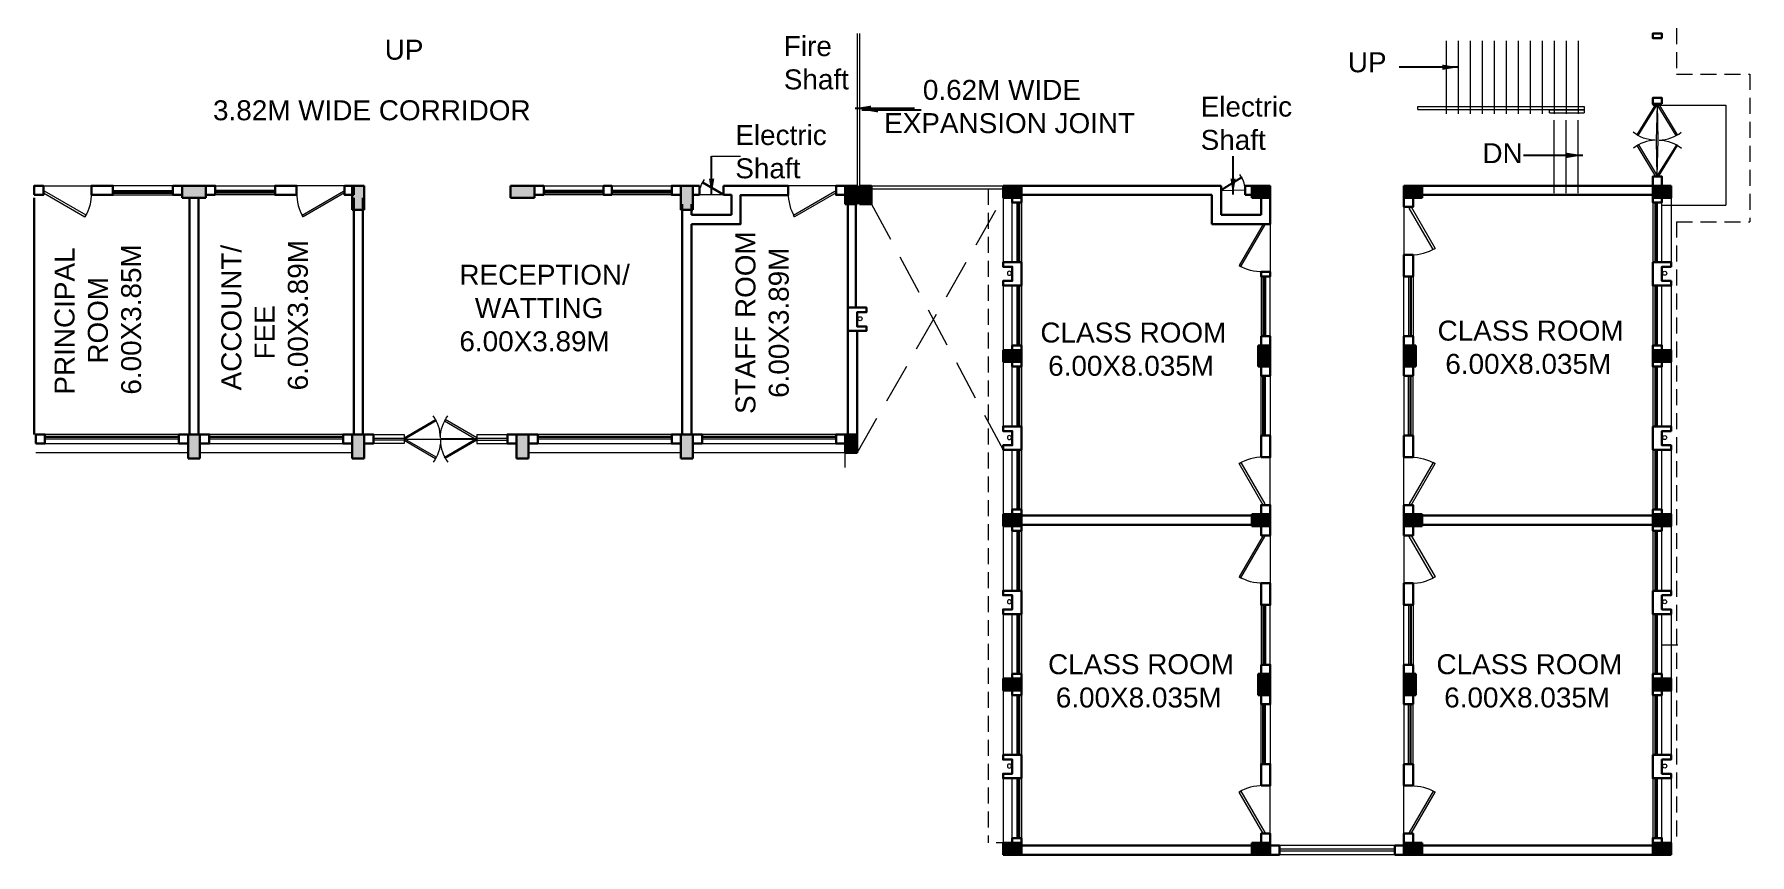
# Model space of a CAD drawing. Header units: millimetres. Extents: x 3614 to 12428, y -844 to 6844.
# Drawn here: x 5632.43 to 5675.4, y -566.13 to -545.58 of the extents above; entities that cross this region are included whole.
import ezdxf

# ---------------------------------------------------------------- set-up
doc = ezdxf.new("R2010")
doc.units = ezdxf.units.MM
doc.header["$LTSCALE"] = 40
doc.header["$MEASUREMENT"] = 0
doc.linetypes.add('DASHED', pattern=[0.75, 0.5, -0.25])
doc.layers.get('0').update_dxf_attribs({"linetype": 'CONTINUOUS', "lineweight": 20})
for name, color, linetype, lineweight in [('CLL LEV.', 15, 'CONTINUOUS', 18), ('Column', 252, 'CONTINUOUS', 30), ('Column Hatch', 253, 'CONTINUOUS', 13), ('Dim', 220, 'CONTINUOUS', 15), ('Door', 54, 'CONTINUOUS', 18), ('EXPANSION JOINT', 248, 'CONTINUOUS', 20), ('Fixture', 44, 'CONTINUOUS', 15), ('Hidden', 30, 'DASHED', 18), ('Railing', 23, 'CONTINUOUS', 18), ('Stair', 1, 'CONTINUOUS', 15), ('TEXT', 7, 'CONTINUOUS', 20), ('Ventilator', 6, 'DASHED', 18), ('Wall', 7, 'CONTINUOUS', 30), ('Window', 150, 'CONTINUOUS', 15), ('Window-Wall', 7, 'CONTINUOUS', 18)]:
    doc.layers.add(name, color=color, linetype=linetype, lineweight=lineweight)
doc.styles.add('DIM', font='arial.ttf')
doc.styles.add('L120', font='simplex.shx', dxfattribs={"height": 1})
doc.styles.get("Standard").update_dxf_attribs({"font": 'txt.shx', "height": 0.03937})
doc.dimstyles.get("Standard").update_dxf_attribs({"dimtxt": 0.18, "dimasz": 0.18, "dimexe": 0.18, "dimexo": 0.0625, "dimgap": 0.09, "dimtad": 0, "dimtih": 1, "dimtoh": 1, "dimdec": 4, "dimzin": 0, "dimdsep": 46, "dimtxsty": 'Standard', "dimcen": 0.09, "dimadec": 0, "dimazin": 0, "dimtfac": 1, "dimtdec": 4, "dimtofl": 0, "dimtmove": 0, "dimatfit": 3, "dimfxl": 0, "dimtolj": 1, "dimtzin": 0, "dimarcsym": 0})

# ---------------------------------------------------------------- blocks, each defined once
blk = doc.blocks.new('VENT 2')
at = {"layer": 'Ventilator', "linetype": 'Continuous', "ltscale": 0.02}
for p, q in [((0, 0.182), (1.5, 0.182)), ((0, 0.152), (1.5, 0.152))]:
    blk.add_line(p, q, dxfattribs=at)
at = {"layer": 'Window-Wall'}
for p, q in [((0, 0.23), (1.5, 0.23)), ((0, 0), (0, 0.23)), ((0, 0.115), (1.5, 0.115)), ((1.5, 0), (0, 0)), ((1.5, 0.23), (1.5, 0))]:
    blk.add_line(p, q, dxfattribs=at)
blk = doc.blocks.new('*U18')
for p, q in [((0, 0), (0, -6)), ((40, 0), (40, -6))]:
    blk.add_line(p, q)
blk.add_lwpolyline([(0, 0), (34.6, 20), (35.5, 18.5), (0.9, -1.5)], close=True)
blk.add_arc((0, 0), 40, 0, 30)
blk = doc.blocks.new('DOOR1')
at = {"layer": 'Door'}
blk.add_line((0, 0), (1.2, 0), dxfattribs=at)
at = {"layer": 'Door', "xscale": 0.0300000000000013, "yscale": 0.0300000000000013, "zscale": 0.0300000000000013}
blk.add_blockref('*U18', (0, 0.18), dxfattribs=at)
blk = doc.blocks.new('class 1')
at = {"layer": 'Wall'}
for points in [[(0.23, -0.035), (0, -0.035), (0, -0.265), (0.23, -0.265), (0.23, -0.035)], [(0.23, -1.465), (0, -1.465), (0, -2.005), (0.23, -2.005), (0.23, -1.465)], [(0.23, -3.505), (0, -3.505), (0, -3.735), (0.23, -3.735), (0.23, -3.505)]]:
    blk.add_lwpolyline(points, dxfattribs=at)
at = {"layer": 'Wall', "rotation": 270}
for name, p in [('DOOR1', (0, -0.265)), ('VENT 2', (0, -2.005))]:
    blk.add_blockref(name, p, dxfattribs=at)
blk = doc.blocks.new('windoe 3')
at = {"layer": 'CLL LEV.'}
blk.add_line((3.585, -0.23), (-0.23, -0.23), dxfattribs=at)
at = {"layer": 'Window'}
for p, q in [((3.355, 0.179), (0, 0.179)), ((3.355, 0.149), (0, 0.149))]:
    blk.add_line(p, q, dxfattribs=at)
at = {"layer": 'Window-Wall'}
blk.add_line((3.355, 0.115), (0, 0.115), dxfattribs=at)
at = {"layer": 'Window-Wall', "ltscale": 0.05}
blk.add_lwpolyline([(0, 0), (3.355, 0), (3.355, 0.23), (0, 0.23)], close=True, dxfattribs=at)
blk = doc.blocks.new('Door - Left Hung 36 in.')
at = {"layer": 'Door'}
blk.add_line((0.8, -1.3), (35.9, -1.3), dxfattribs=at)
blk.add_lwpolyline([(0.8, -1.3), (0, 0), (31.2, 18), (31.9, 16.7)], close=True, dxfattribs=at)
blk.add_arc((0, 0), 36, 0, 37.3101, dxfattribs=at)
blk = doc.blocks.new('SHAFT2')
at = {"layer": 'Fixture'}
blk.add_circle((0.302, 0.307), 0.05, dxfattribs=at)
at = {"layer": 'Wall'}
blk.add_lwpolyline([(0, 0.585), (0.46, 0.585), (0.46, 0.47), (0.23, 0.47), (0.23, 0.115), (0.46, 0.115), (0.46, 0), (0, 0), (0, 0.585)], dxfattribs=at)
blk = doc.blocks.new('COLM 530')
at = {"layer": 'Column Hatch'}
h = blk.add_hatch(color=0, dxfattribs=at)
h.dxf.hatch_style = 1
h.paths.add_polyline_path([(5443.518, -633.795), (5443.218, -633.795), (5443.218, -634.325), (5443.518, -634.325)])
at = {"layer": 'Column'}
for p, q in [((5443.518, -633.795), (5443.218, -633.795)), ((5443.218, -633.795), (5443.218, -634.325)), ((5443.518, -634.325), (5443.518, -633.795)), ((5443.218, -634.325), (5443.518, -634.325))]:
    blk.add_line(p, q, dxfattribs=at)
blk = doc.blocks.new('COLUMN 546')
at = {"layer": 'Column Hatch'}
h = blk.add_hatch(color=0, dxfattribs=at)
h.dxf.hatch_style = 1
h.paths.add_polyline_path([(0, 0), (0.3, 0), (0.3, 0.46), (0, 0.46)])
at = {"layer": 'Column'}
for p, q in [((0.3, 0.46), (0, 0.46)), ((0, 0.46), (0, 0)), ((0.3, 0), (0.3, 0.46)), ((0, 0), (0.3, 0))]:
    blk.add_line(p, q, dxfattribs=at)
blk = doc.blocks.new('WINDOW 1')
at = {"layer": 'CLL LEV.'}
for p, q in [((-0.115, -0.23), (-0.115, -0.46)), ((1.615, -0.23), (1.615, -0.46)), ((-0.115, -0.46), (1.615, -0.46))]:
    blk.add_line(p, q, dxfattribs=at)
at = {"layer": 'Window'}
for p, q in [((0, -0.051), (1.5, -0.051)), ((0, -0.081), (1.5, -0.081))]:
    blk.add_line(p, q, dxfattribs=at)
at = {"layer": 'Window-Wall'}
for p, q in [((0, 0), (1.5, 0)), ((0, -0.23), (0, 0)), ((1.5, 0), (1.5, -0.23)), ((0, -0.115), (1.5, -0.115)), ((1.5, -0.23), (0, -0.23))]:
    blk.add_line(p, q, dxfattribs=at)
blk = doc.blocks.new('colm 600')
at = {"layer": 'Column Hatch'}
h = blk.add_hatch(color=0, dxfattribs=at)
h.dxf.hatch_style = 1
h.paths.add_polyline_path([(5460.775, -628.796), (5460.475, -628.796), (5460.475, -629.396), (5460.775, -629.396)])
at = {"layer": 'Column'}
for p, q in [((5460.775, -628.796), (5460.475, -628.796)), ((5460.475, -628.796), (5460.475, -629.396)), ((5460.775, -629.396), (5460.775, -628.796)), ((5460.475, -629.396), (5460.775, -629.396))]:
    blk.add_line(p, q, dxfattribs=at)

msp = doc.modelspace()

# ---------------------------------------------------------------- linework, layer by layer
at = {"layer": 'Dim'}
msp.add_line((5649.397, -548.631), (5650.1191, -548.631), dxfattribs=at)
at = {"layer": 'Door'}
msp.add_line((5641.6945, -555.7181), (5643.514, -555.7179), dxfattribs=at)
at = {"layer": 'EXPANSION JOINT', "linetype": 'ByBlock', "ltscale": 0.05}
for p, q in [((5653.0417, -545.558), (5653.0417, -549.373)), ((5653.1037, -545.558), (5653.1037, -549.373))]:
    msp.add_line(p, q, dxfattribs=at)
at = {"layer": 'Hidden', "ltscale": 0.02}
for p, q in [((5673.5667, -537.028), (5673.5667, -546.573)), ((5673.5667, -546.573), (5675.3967, -546.573)), ((5675.3967, -546.573), (5675.3967, -550.273)), ((5656.3267, -549.453), (5656.3267, -565.833)), ((5673.5667, -550.273), (5675.3967, -550.273)), ((5673.5667, -550.273), (5673.5667, -565.833)), ((5652.7417, -556.433), (5652.7417, -555.833)), ((5673.1967, -560.8777), (5673.7967, -560.8777)), ((5656.9267, -565.833), (5656.3267, -565.833))]:
    msp.add_line(p, q, dxfattribs=at)
at = {"layer": 'Hidden', "ltscale": 0.05}
msp.add_line((5656.0967, -549.453), (5656.5882, -549.453), dxfattribs=at)
at = {"layer": 'Railing', "linetype": 'ByBlock', "ltscale": 0.05}
for p, q in [((5667.0817, -547.388), (5671.2467, -547.388)), ((5667.0817, -547.463), (5667.0817, -547.388)), ((5667.0817, -547.463), (5671.2467, -547.463)), ((5670.3817, -547.543), (5670.3817, -547.468)), ((5670.3817, -547.468), (5671.2467, -547.468)), ((5670.3817, -547.543), (5671.2467, -547.543)), ((5671.2467, -547.388), (5671.2467, -547.463)), ((5671.2467, -547.468), (5671.2467, -547.543)), ((5653.4037, -549.373), (5656.6967, -549.373)), ((5653.4037, -549.453), (5656.6967, -549.453))]:
    msp.add_line(p, q, dxfattribs=at)
at = {"layer": 'Stair', "ltscale": 0.05}
for p, q in [((5667.7967, -545.742), (5667.7967, -547.572)), ((5668.0967, -545.742), (5668.0967, -547.572)), ((5668.3967, -545.742), (5668.3967, -547.572)), ((5668.6967, -545.742), (5668.6967, -547.572)), ((5668.9967, -545.742), (5668.9967, -547.572)), ((5669.2967, -545.742), (5669.2967, -547.572)), ((5669.5967, -545.742), (5669.5967, -547.572)), ((5669.8967, -545.742), (5669.8967, -547.572)), ((5670.1967, -545.742), (5670.1967, -547.572)), ((5670.4967, -545.742), (5670.4967, -547.572)), ((5670.7967, -545.742), (5670.7967, -547.572)), ((5671.0967, -545.742), (5671.0967, -547.572)), ((5672.9667, -547.357), (5674.7967, -547.357)), ((5674.7967, -547.357), (5674.7967, -549.857)), ((5670.4967, -549.557), (5670.4967, -547.727)), ((5670.7967, -549.557), (5670.7967, -547.727)), ((5671.0967, -549.557), (5671.0967, -547.727)), ((5673.1967, -549.857), (5674.7967, -549.857))]:
    msp.add_line(p, q, dxfattribs=at)
at = {"layer": 'Wall'}
for p, q in [((5649.0967, -549.373), (5648.9267, -549.373)), ((5649.0967, -549.6029), (5649.0967, -549.373)), ((5649.6967, -549.603), (5649.6967, -549.373)), ((5650.0417, -549.373), (5649.6967, -549.373)), ((5661.8806, -549.373), (5657.1567, -549.373)), ((5661.8117, -549.373), (5662.1567, -549.373)), ((5662.1567, -550.103), (5662.1567, -549.373)), ((5662.7567, -549.373), (5662.9267, -549.373)), ((5662.7567, -549.373), (5662.7567, -549.6029)), ((5667.1967, -549.373), (5672.9667, -549.373)), ((5632.4317, -549.673), (5632.4317, -555.603)), ((5636.3167, -549.673), (5636.3167, -555.603)), ((5636.5467, -549.673), (5636.5467, -555.603)), ((5640.4317, -549.673), (5640.4317, -555.603)), ((5640.6617, -549.673), (5640.6617, -555.603)), ((5648.6617, -549.833), (5648.6617, -555.603)), ((5648.8917, -549.833), (5648.8917, -550.103)), ((5649.0967, -549.6029), (5648.9268, -549.603)), ((5649.8917, -549.603), (5649.6967, -549.603)), ((5649.8917, -550.103), (5649.8917, -549.603)), ((5652.8117, -549.833), (5652.8117, -555.603)), ((5653.0067, -549.833), (5653.0067, -552.4255)), ((5661.9267, -549.603), (5657.1567, -549.603)), ((5661.9267, -550.333), (5661.9267, -549.603)), ((5662.7567, -549.6029), (5662.9267, -549.603)), ((5663.1567, -549.673), (5663.1567, -550.103)), ((5663.3867, -550.333), (5663.3867, -549.673)), ((5667.1967, -549.603), (5672.9667, -549.603)), ((5648.8917, -550.103), (5649.8917, -550.103)), ((5648.8917, -550.333), (5648.8917, -555.603)), ((5661.9267, -550.333), (5663.1567, -550.333)), ((5662.1567, -550.103), (5663.1567, -550.103)), ((5663.1567, -550.333), (5663.3867, -550.333)), ((5653.0417, -553.0105), (5653.0417, -555.603)), ((5662.9267, -557.638), (5657.1567, -557.638)), ((5667.1967, -557.638), (5672.9667, -557.638)), ((5662.9267, -557.868), (5657.1567, -557.868)), ((5667.1967, -557.868), (5672.9667, -557.868)), ((5662.9267, -565.903), (5657.1567, -565.903)), ((5662.9267, -566.133), (5657.1567, -566.133)), ((5667.1967, -565.903), (5672.9667, -565.903)), ((5667.1967, -566.133), (5672.9667, -566.133))]:
    msp.add_line(p, q, dxfattribs=at)
for points in [[(5673.1967, -545.673), (5673.1967, -545.558), (5672.9667, -545.558), (5672.9667, -545.673), (5673.1967, -545.673)], [(5673.1967, -547.3229), (5673.1967, -547.173), (5672.9667, -547.173), (5672.9667, -547.3229), (5673.1967, -547.3229)], [(5645.1917, -549.603), (5645.1917, -549.373), (5644.9617, -549.373), (5644.9617, -549.603), (5645.1917, -549.603)], [(5646.8967, -549.603), (5646.8967, -549.373), (5646.6917, -549.373), (5646.6917, -549.603), (5646.8967, -549.603)], [(5648.6267, -549.603), (5648.6267, -549.373), (5648.3967, -549.373), (5648.3967, -549.603), (5648.6267, -549.603)], [(5648.8917, -550.333), (5650.1217, -550.333), (5650.1217, -549.6055), (5651.3117, -549.6055), (5651.3117, -549.373), (5650.0417, -549.373)], [(5652.7417, -549.603), (5652.7417, -549.373), (5652.5117, -549.373), (5652.5117, -549.603), (5652.7417, -549.603)], [(5673.1967, -549.373), (5673.1967, -549.143), (5672.9667, -549.143), (5672.9667, -549.373), (5673.1967, -549.373)], [(5656.9267, -549.673), (5656.9267, -549.788), (5657.1567, -549.788), (5657.1567, -549.673), (5656.9267, -549.673)], [(5656.9267, -549.788), (5656.9267, -549.673), (5657.1567, -549.673), (5657.1567, -549.788), (5656.9267, -549.788)], [(5673.1967, -549.673), (5673.1967, -549.788), (5672.9667, -549.788), (5672.9667, -549.673), (5673.1967, -549.673)], [(5673.1967, -549.788), (5673.1967, -549.673), (5672.9667, -549.673), (5672.9667, -549.788), (5673.1967, -549.788)], [(5663.1567, -551.533), (5663.3867, -551.533), (5663.3867, -551.6438), (5663.1567, -551.6438), (5663.1567, -551.533)], [(5656.9267, -553.488), (5656.9267, -553.373), (5657.1567, -553.373), (5657.1567, -553.488), (5656.9267, -553.488)], [(5663.1567, -553.1438), (5663.3867, -553.1438), (5663.3867, -553.3738), (5663.1567, -553.3738), (5663.1567, -553.1438)], [(5673.1967, -553.488), (5673.1967, -553.373), (5672.9667, -553.373), (5672.9667, -553.488), (5673.1967, -553.488)], [(5656.9267, -553.788), (5656.9267, -553.903), (5657.1567, -553.903), (5657.1567, -553.788), (5656.9267, -553.788)], [(5656.9267, -553.903), (5656.9267, -553.788), (5657.1567, -553.788), (5657.1567, -553.903), (5656.9267, -553.903)], [(5673.1967, -553.788), (5673.1967, -553.903), (5672.9667, -553.903), (5672.9667, -553.788), (5673.1967, -553.788)], [(5673.1967, -553.903), (5673.1967, -553.788), (5672.9667, -553.788), (5672.9667, -553.903), (5673.1967, -553.903)], [(5632.4667, -555.833), (5632.4667, -555.603), (5632.6967, -555.603), (5632.6967, -555.833), (5632.4667, -555.833)], [(5636.2817, -555.833), (5636.2817, -555.603), (5636.0517, -555.603), (5636.0517, -555.833), (5636.2817, -555.833)], [(5636.5817, -555.833), (5636.5817, -555.603), (5636.8117, -555.603), (5636.8117, -555.833), (5636.5817, -555.833)], [(5640.3967, -555.833), (5640.3967, -555.603), (5640.1667, -555.603), (5640.1667, -555.833), (5640.3967, -555.833)], [(5640.6967, -555.833), (5640.6967, -555.603), (5640.9267, -555.603), (5640.9267, -555.833), (5640.6967, -555.833)], [(5644.5117, -555.833), (5644.5117, -555.603), (5644.2817, -555.603), (5644.2817, -555.833), (5644.5117, -555.833)], [(5644.8117, -555.833), (5644.8117, -555.603), (5645.0417, -555.603), (5645.0417, -555.833), (5644.8117, -555.833)], [(5648.6267, -555.833), (5648.6267, -555.603), (5648.3967, -555.603), (5648.3967, -555.833), (5648.6267, -555.833)], [(5648.9267, -555.833), (5648.9267, -555.603), (5649.1567, -555.603), (5649.1567, -555.833), (5648.9267, -555.833)], [(5652.7417, -555.833), (5652.7417, -555.603), (5652.5117, -555.603), (5652.5117, -555.833), (5652.7417, -555.833)], [(5656.9267, -557.603), (5656.9267, -557.488), (5657.1567, -557.488), (5657.1567, -557.603), (5656.9267, -557.603)], [(5673.1967, -557.603), (5673.1967, -557.488), (5672.9667, -557.488), (5672.9667, -557.603), (5673.1967, -557.603)], [(5656.9267, -557.903), (5656.9267, -558.018), (5657.1567, -558.018), (5657.1567, -557.903), (5656.9267, -557.903)], [(5656.9267, -558.018), (5656.9267, -557.903), (5657.1567, -557.903), (5657.1567, -558.018), (5656.9267, -558.018)], [(5673.1967, -557.903), (5673.1967, -558.018), (5672.9667, -558.018), (5672.9667, -557.903), (5673.1967, -557.903)], [(5673.1967, -558.018), (5673.1967, -557.903), (5672.9667, -557.903), (5672.9667, -558.018), (5673.1967, -558.018)], [(5656.9267, -561.718), (5656.9267, -561.603), (5657.1567, -561.603), (5657.1567, -561.718), (5656.9267, -561.718)], [(5673.1967, -561.718), (5673.1967, -561.603), (5672.9667, -561.603), (5672.9667, -561.718), (5673.1967, -561.718)], [(5656.9267, -562.018), (5656.9267, -562.133), (5657.1567, -562.133), (5657.1567, -562.018), (5656.9267, -562.018)], [(5656.9267, -562.133), (5656.9267, -562.018), (5657.1567, -562.018), (5657.1567, -562.133), (5656.9267, -562.133)], [(5673.1967, -562.018), (5673.1967, -562.133), (5672.9667, -562.133), (5672.9667, -562.018), (5673.1967, -562.018)], [(5673.1967, -562.133), (5673.1967, -562.018), (5672.9667, -562.018), (5672.9667, -562.133), (5673.1967, -562.133)], [(5656.9267, -565.833), (5656.9267, -565.718), (5657.1567, -565.718), (5657.1567, -565.833), (5656.9267, -565.833)], [(5673.1967, -565.833), (5673.1967, -565.718), (5672.9667, -565.718), (5672.9667, -565.833), (5673.1967, -565.833)], [(5663.3867, -566.133), (5663.3867, -565.903), (5663.6167, -565.903), (5663.6167, -566.133), (5663.3867, -566.133)], [(5666.5067, -566.133), (5666.5067, -565.903), (5666.7367, -565.903), (5666.7367, -566.133), (5666.5067, -566.133)]]:
    msp.add_lwpolyline(points, dxfattribs=at)
at = {"layer": 'Window', "linetype": 'ByBlock', "ltscale": 0.05}
for p, q in [((5640.9267, -555.693), (5641.6945, -555.693)), ((5641.6945, -555.7431), (5640.9267, -555.743)), ((5643.514, -555.6929), (5644.2817, -555.693)), ((5643.514, -555.7429), (5644.2817, -555.743)), ((5666.5067, -565.993), (5663.6167, -565.993)), ((5666.5067, -566.043), (5663.6167, -566.043))]:
    msp.add_line(p, q, dxfattribs=at)
at = {"layer": 'Window-Wall'}
for p, q in [((5673.1967, -545.673), (5672.9667, -545.673)), ((5672.9667, -547.173), (5673.1967, -547.173))]:
    msp.add_line(p, q, dxfattribs=at)
at = {"layer": 'Window-Wall', "linetype": 'DASHED', "ltscale": 0.05}
for p, q in [((5653.0417, -556.063), (5656.6967, -549.673)), ((5653.4037, -549.833), (5656.6967, -555.988))]:
    msp.add_line(p, q, dxfattribs=at)
at = {"layer": 'Window-Wall', "linetype": 'ByBlock', "ltscale": 0.05}
for p, q in [((5640.9267, -555.603), (5641.6945, -555.603)), ((5641.6945, -555.8331), (5640.9267, -555.833)), ((5641.6945, -555.6031), (5641.6945, -555.8331)), ((5643.514, -555.6029), (5643.514, -555.8329)), ((5643.514, -555.6029), (5644.2817, -555.603)), ((5643.514, -555.8329), (5644.2817, -555.833)), ((5666.5067, -565.903), (5663.6167, -565.903)), ((5666.5067, -566.133), (5663.6167, -566.133))]:
    msp.add_line(p, q, dxfattribs=at)

# ---------------------------------------------------------------- block references
at = {"linetype": 'ByBlock', "xscale": -1}
for p, rotation in [((5632.3967, -549.373), 90), ((5666.7367, -557.638), 180), ((5666.7367, -565.8672), 180)]:
    msp.add_blockref('class 1', p, dxfattribs=dict(at, rotation=rotation))
at = {"rotation": 269.9999999999999}
for p in [(6265.5275, 4911.1021), (6273.7575, 4911.1021)]:
    msp.add_blockref('colm 600', p, dxfattribs=at)
at = {"linetype": 'ByBlock'}
for p, rotation in [((5640.4667, -549.373), 269.9999999999999), ((5663.3867, -557.638), 180), ((5663.3867, -565.868), 180)]:
    msp.add_blockref('class 1', p, dxfattribs=dict(at, rotation=rotation))
for p in [(179.9217, 79.4228), (188.1517, 79.4228), (175.8067, 73.1928), (179.9217, 73.1928), (184.0367, 73.1928), (188.1517, 73.1928)]:
    msp.add_blockref('colm 600', p)
at = {"color": 7, "extrusion": (0, 0, -1), "zscale": -1}
for p, rotation in [((-5652.7417, -549.373), 180), ((-5653.1037, -549.373), 180), ((-5666.7367, -549.673), 90.00000000000004), ((-5672.9667, -549.673), 90.00000000000004), ((-5672.9667, -553.788), 90.00000000000004), ((-5652.7417, -555.603), 180), ((-5666.7367, -557.903), 90.00000000000004), ((-5672.9667, -557.903), 90.00000000000004), ((-5672.9667, -562.018), 90.00000000000004), ((-5666.7367, -566.133), 90.00000000000004), ((-5672.9667, -566.133), 90.00000000000004)]:
    msp.add_blockref('COLUMN 546', p, dxfattribs=dict(at, rotation=rotation))
at = {"color": 7, "extrusion": (0, 0, -1), "xscale": -1, "zscale": -1, "rotation": 270}
for p in [(-5657.1567, -549.673), (-5663.3867, -549.673), (-5657.1567, -553.788), (-5657.1567, -557.903), (-5663.3867, -557.903), (-5657.1567, -562.018), (-5657.1567, -566.133), (-5663.3867, -566.133)]:
    msp.add_blockref('COLUMN 546', p, dxfattribs=at)
at = {"linetype": 'ByBlock'}
for p in [(5666.7367, -549.638), (5666.7367, -557.868)]:
    msp.add_blockref('class 1', p, dxfattribs=at)
at = {"linetype": 'ByBlock', "xscale": -1}
for name, p in [('SHAFT2', (5657.1567, -551.873)), ('SHAFT2', (5657.1567, -555.988)), ('class 1', (5663.3867, -557.868)), ('SHAFT2', (5657.1567, -560.103)), ('SHAFT2', (5657.1567, -564.218))]:
    msp.add_blockref(name, p, dxfattribs=at)
at = {"linetype": 'ByBlock', "extrusion": (0, 0, -1), "xscale": -1, "zscale": -1}
for p in [(-5672.9667, -551.873), (-5652.8117, -553.0105), (-5672.9667, -555.988), (-5672.9667, -560.103), (-5672.9667, -564.218)]:
    msp.add_blockref('SHAFT2', p, dxfattribs=at)
at = {"xscale": -1}
for p in [(11106.6046, 80.4211), (11110.2546, 80.4211), (11106.6046, 72.1919), (11110.2546, 72.1919)]:
    msp.add_blockref('COLM 530', p, dxfattribs=at)
at = {"layer": 'CLL LEV.', "extrusion": (0, 0, -1), "xscale": -1, "zscale": -1, "rotation": 90}
for p in [(-5657.1567, -549.788), (-5657.1567, -551.873), (-5657.1567, -553.903), (-5657.1567, -555.988), (-5657.1567, -558.018), (-5657.1567, -560.103), (-5657.1567, -562.133), (-5657.1567, -564.218)]:
    msp.add_blockref('WINDOW 1', p, dxfattribs=at)
at = {"layer": 'CLL LEV.', "xscale": -1, "rotation": 90}
for p in [(5672.9667, -549.788), (5672.9667, -551.873), (5672.9667, -553.903), (5672.9667, -555.988), (5672.9667, -558.018), (5672.9667, -560.103), (5672.9667, -562.133), (5672.9667, -564.218)]:
    msp.add_blockref('WINDOW 1', p, dxfattribs=at)
at = {"layer": 'Door', "extrusion": (0, 0, -1)}
for p, xscale, yscale, zscale, rotation in [((-5673.0495, -547.3233), 0.0252777777711346, 0.0252777777711346, -0.0252777777711346, 271.6719586428226), ((-5673.1141, -549.1385), 0.0252777777711346, 0.0252777777711346, -0.0252777777711346, 91.6719586420574), ((-5662.1567, -549.4667), -0.0166737001802426, 0.0166737001802426, -0.0166737001802426, 358.3280413571772), ((-5649.6959, -549.5813), 0.0166737001802426, 0.0166737001802426, -0.0166737001841632, 0.0041895029349532), ((-5643.5142, -555.7503), -0.0252777777711346, 0.0252777777711346, -0.0252777777711346, 180)]:
    msp.add_blockref('Door - Left Hung 36 in.', p, dxfattribs=dict(at, xscale=xscale, yscale=yscale, zscale=zscale, rotation=rotation))
at = {"layer": 'Door', "yscale": 0.0252777777711346, "zscale": 0.0252777777711346}
for p, xscale, rotation in [((5673.1142, -547.3189), 0.0252777777711346, 271.0643781177837), ((5673.0494, -549.1428), 0.0252777777711346, 91.06437811854859), ((5641.6946, -555.7505), -0.0252777777711346, 180)]:
    msp.add_blockref('Door - Left Hung 36 in.', p, dxfattribs=dict(at, xscale=xscale, rotation=rotation))
at = {"layer": 'Door', "extrusion": (0, 0, -1), "xscale": -0.0252777777711346, "yscale": 0.0252777777711346, "zscale": -0.0252777777711346}
msp.add_blockref('Door - Left Hung 36 in.', (-5641.6943, -555.6857), dxfattribs=at)
at = {"layer": 'Door', "xscale": -0.0252777777711346, "yscale": 0.0252777777711346, "zscale": 0.0252777777711346}
msp.add_blockref('Door - Left Hung 36 in.', (5643.5139, -555.6855), dxfattribs=at)
at = {"layer": 'Wall', "rotation": 180}
for name, p in [('VENT 2', (5646.6917, -549.373)), ('VENT 2', (5648.3967, -549.373)), ('DOOR1', (5652.5117, -549.373))]:
    msp.add_blockref(name, p, dxfattribs=at)
at = {"layer": 'Wall', "xscale": -1, "rotation": 90}
for name, p in [('DOOR1', (5663.3867, -550.333)), ('VENT 2', (5663.3867, -551.6438))]:
    msp.add_blockref(name, p, dxfattribs=at)
at = {"layer": 'Wall', "linetype": 'ByBlock'}
for p in [(5632.6967, -555.833), (5636.8117, -555.833), (5645.0417, -555.833), (5649.1567, -555.833)]:
    msp.add_blockref('windoe 3', p, dxfattribs=at)

# ---------------------------------------------------------------- texts
at = {"layer": 'TEXT', "char_height": 0.5, "attachment_point": 1, "style": 'DIM'}
for s, width, insert in [('{\\fArial|b0|i0|c0|p34;Fire \\PShaft}', 19.989683, (5651.2048, -545.624)), ('{\\fArial|b0|i0|c0|p34;UP}', 1.50962, (5641.2084, -545.7141)), ('{\\fArial|b0|i0|c0|p34;UP}', 1.50962, (5665.3313, -546.0289)), ('{\\fArial|b0|i0|c0|p34;     0.62M WIDE \\PEXPANSION JOINT}', 19.989683, (5653.7172, -546.7203)), ('{\\fArial|b0|i0|c0|p34;3.82M WIDE CORRIDOR}', 19.989683, (5636.9078, -547.2314)), ('{\\fArial|b0|i0|c0|p34;Electric \\PShaft}', 19.989683, (5661.6452, -547.1397)), ('{\\fArial|b0|i0|c0|p34;Electric \\PShaft}', 19.989683, (5649.9894, -547.8522)), ('{\\fArial|b0|i0|c0|p34;DN}', 1.50962, (5668.7025, -548.3061)), ('{\\fArial|b0|i0|c0|p34;RECEPTION/\\P  WATTING   \\P6.00X3.89M}', 19.989683, (5643.0791, -551.3523)), ('{\\fArial|b0|i0|c0|p34;CLASS ROOM\\P 6.00X8.035M}', 19.989683, (5657.6313, -552.7999)), ('{\\fArial|b0|i0|c0|p34;CLASS ROOM\\P 6.00X8.035M}', 19.989683, (5667.5794, -552.7521)), ('{\\fArial|b0|i0|c0|p34;CLASS ROOM\\P 6.00X8.035M}', 19.989683, (5657.823, -561.1104)), ('{\\fArial|b0|i0|c0|p34;CLASS ROOM\\P 6.00X8.035M}', 19.989683, (5667.5513, -561.1104))]:
    msp.add_mtext_dynamic_manual_height_columns(s, width=width, gutter_width=5, heights=[0], dxfattribs=dict(at, insert=insert))
at = {"layer": 'TEXT', "char_height": 0.5, "attachment_point": 1, "rotation": 90, "style": 'DIM'}
for s, width, insert in [('{\\fArial|b0|i0|c0|p34;ACCOUNT/\\P    FEE   \\P6.00X3.89M}', 19.989683, (5637.1159, -554.5001)), ('\\pi0.7565;STAFF ROOM\\P\\pi1.16;6.00X3.89M', 6.007542, (5649.9936, -555.8481)), ('{\\fArial|b0|i0|c0|p34;PRINCIPAL\\P    ROOM  \\P6.00X3.85M}', 19.989683, (5632.9399, -554.6054))]:
    msp.add_mtext_dynamic_manual_height_columns(s, width=width, gutter_width=5, heights=[0], dxfattribs=dict(at, insert=insert))

# ---------------------------------------------------------------- leaders
at = {"layer": 'TEXT'}
for points in [[(5668.0994, -546.403), (5666.615, -546.403)], [(5652.9905, -547.4296), (5654.4749, -547.4296)], [(5653.1611, -547.469), (5654.6455, -547.469)], [(5649.397, -549.5942), (5649.397, -548.631)], [(5662.4565, -549.5942), (5662.4565, -548.631)], [(5671.2143, -548.6106), (5669.7299, -548.6106)]]:
    msp.add_leader(points, dimstyle='Standard', override={"dimscale": 40, "dimasz": 0.01, "dimgap": 0.09, "dimtad": 0, "dimpost": "'", "dimtxsty": 'L120', "dimarcsym": 1}, dxfattribs=at)

doc.saveas('drawing.dxf')
